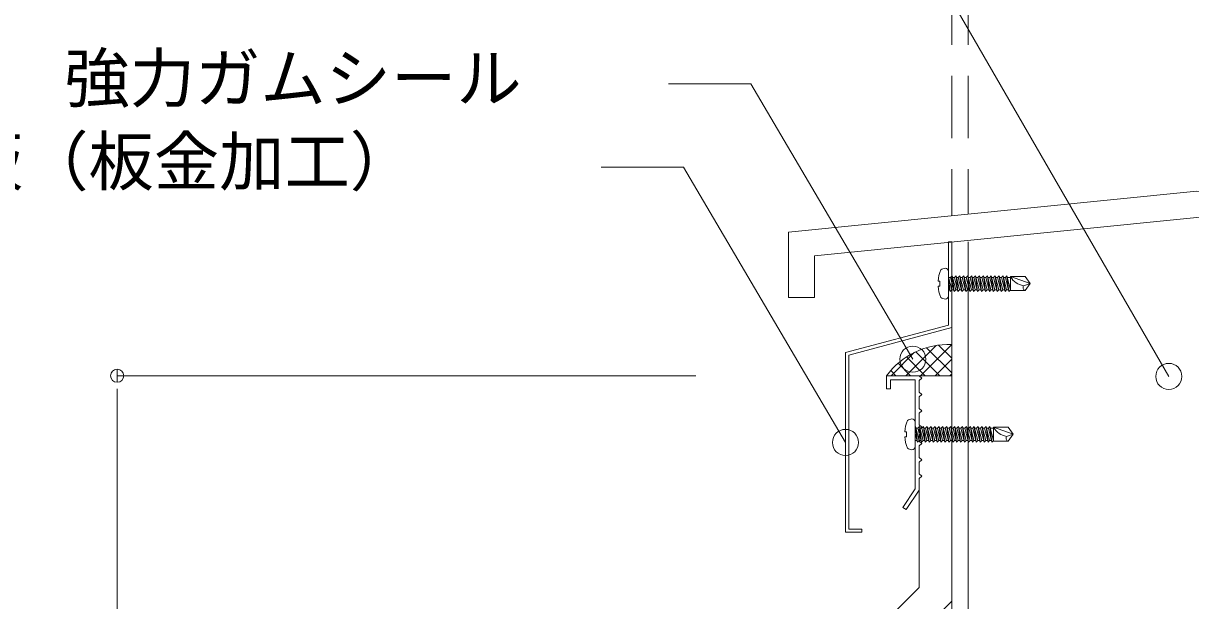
# Model space of a CAD drawing. Units: millimetres, scale not verified. Extents: x -1381 to 1379, y -955 to 955.
# Drawn here: x -360.2 to -2.9, y -184.2 to -7.4 of the extents above; entities that cross this region are included whole.
import ezdxf
from ezdxf.enums import TextEntityAlignment as Align

# ---------------------------------------------------------------- set-up
doc = ezdxf.new("R2010")
doc.units = ezdxf.units.MM
doc.header["$LTSCALE"] = 3
doc.linetypes.add('USER1', pattern=[9.525, 6.35, -3.175])
for name, color, linetype, lineweight in [('0-0_0', 7, 'Continuous', 9), ('0-1_BOUSUI', 1, 'Continuous', 18), ('0-2_MOJI', 7, 'Continuous', 18), ('0-4_KANAMONO', 5, 'Continuous', 18), ('0-5_KANAMONO_SCREW', 4, 'Continuous', 18), ('0-6_TEKKOTU', 7, 'USER1', 18), ('0-8_dannnetu', 6, 'Continuous', 18), ('0-B_SUNPO', 7, 'Continuous', 18)]:
    doc.layers.add(name, color=color, linetype=linetype, lineweight=lineweight)
doc.styles.add('ＭＳ ゴシック', font='')
doc.styles.get('ＭＳ ゴシック').set_extended_font_data('MS Gothic')

# ---------------------------------------------------------------- blocks, each defined once
blk = doc.blocks.new('_DOT')
at = {"layer": '0-0_0'}
for p, q in [((-0.5, 0), (-1, 0)), ((0.25, 0), (-0.25, 0))]:
    blk.add_line(p, q, dxfattribs=at)
blk.add_circle((0, 0), 0.25, dxfattribs=at)

msp = doc.modelspace()

# ---------------------------------------------------------------- linework, layer by layer
at = {"layer": '0-1_BOUSUI'}
for p, q in [((-90.048, -115.29), (-80.775, -106.017)), ((-85.558, -115.29), (-75.995, -105.728)), ((-75.994, -114.411), (-83.714, -106.691)), ((-75.994, -109.921), (-80.01, -105.905)), ((-94.538, -115.29), (-87.359, -108.111)), ((-84.095, -115.29), (-89.86, -109.526)), ((-79.605, -115.29), (-86.97, -107.925)), ((-81.068, -115.29), (-75.994, -110.216)), ((-93.075, -115.29), (-94.688, -113.677)), ((-88.585, -115.29), (-92.426, -111.449)), ((-85.998, -115.29), (-75.994, -115.29)), ((-76.578, -115.29), (-75.994, -114.706))]:
    msp.add_line(p, q, dxfattribs=at)
msp.add_lwpolyline([(-85.998, -150.29), (-85.994, -180.144), (-120.996, -215.146)], dxfattribs=at)
msp.add_arc((-76.959, -129.412), 23.704, 87.66539, 143.43373, dxfattribs=at)
at = {"layer": '0-2_MOJI'}
for points in [[(-275.196, 257.251), (-224.758, 257.251), (-9.558, -115.486)], [(-87.909, -110.217), (-137.488, -25.868), (-162.707, -25.868)], [(-108.527, -135.717), (-158.106, -51.368), (-183.325, -51.368)]]:
    msp.add_lwpolyline(points, dxfattribs=at)
for centre in [(-87.909, -110.217), (-9.558, -115.486), (-108.527, -135.717)]:
    msp.add_circle(centre, 4, dxfattribs=at)
at = {"layer": '0-4_KANAMONO'}
for p, q in [((-75.994, -459.286), (-75.994, -74.286)), ((-70.994, -459.286), (-70.994, -74.286)), ((-85.198, -121.04), (-85.998, -120.29))]:
    msp.add_line(p, q, dxfattribs=at)
for points in [[(-76.994, -74.286), (-76.994, -99.768), (-108.527, -108.217), (-108.527, -163.217), (-103.527, -163.217), (-103.527, -162.217), (-107.527, -162.217), (-107.527, -108.985), (-75.994, -100.535), (-75.994, -74.286)], [(-85.198, -121.04), (-85.998, -120.29), (-85.998, -116.79), (-85.198, -116.04), (-85.998, -115.29), (-95.998, -115.29), (-95.998, -119.29), (-94.798, -119.29), (-94.798, -116.49), (-87.198, -116.49), (-87.198, -149.927), (-90.996, -155.624), (-89.998, -156.29), (-85.998, -150.29), (-85.998, -146.79), (-85.198, -146.04), (-85.998, -145.29), (-85.998, -141.79), (-85.198, -141.04), (-85.998, -140.29), (-85.998, -136.79), (-85.198, -136.04), (-85.998, -135.29), (-85.998, -131.79), (-85.198, -131.04), (-85.998, -130.29), (-85.998, -126.79), (-85.198, -126.04), (-85.998, -125.29), (-85.998, -121.79)]]:
    msp.add_lwpolyline(points, close=True, dxfattribs=at)
at = {"layer": '0-5_KANAMONO_SCREW'}
for p, q in [((-76.994, -90.833), (-76.994, -83.333)), ((-75.994, -88.983), (-76.994, -85.074)), ((-76.494, -89.483), (-76.994, -85.483)), ((-76.966, -85.183), (-76.394, -85.183)), ((-75.894, -84.683), (-76.394, -85.183)), ((-75.294, -89.483), (-76.394, -85.183)), ((-74.794, -88.983), (-75.894, -84.683)), ((-75.294, -89.483), (-75.894, -84.683)), ((-75.766, -85.183), (-75.194, -85.183)), ((-74.694, -84.683), (-75.194, -85.183)), ((-74.094, -89.483), (-75.194, -85.183)), ((-73.594, -88.983), (-74.694, -84.683)), ((-74.094, -89.483), (-74.694, -84.683)), ((-74.566, -85.183), (-73.994, -85.183)), ((-73.494, -84.683), (-73.994, -85.183)), ((-72.894, -89.483), (-73.994, -85.183)), ((-72.394, -88.983), (-73.494, -84.683)), ((-72.894, -89.483), (-73.494, -84.683)), ((-73.366, -85.183), (-72.794, -85.183)), ((-72.294, -84.683), (-72.794, -85.183)), ((-71.694, -89.483), (-72.794, -85.183)), ((-71.194, -88.983), (-72.294, -84.683)), ((-71.694, -89.483), (-72.294, -84.683)), ((-72.166, -85.183), (-71.594, -85.183)), ((-70.494, -89.483), (-71.594, -85.183)), ((-69.994, -88.983), (-71.094, -84.683)), ((-70.966, -85.183), (-70.394, -85.183)), ((-69.894, -84.683), (-70.394, -85.183)), ((-69.294, -89.483), (-70.394, -85.183)), ((-68.794, -88.983), (-69.894, -84.683)), ((-69.294, -89.483), (-69.894, -84.683)), ((-69.766, -85.183), (-69.194, -85.183)), ((-68.694, -84.683), (-69.194, -85.183)), ((-68.094, -89.483), (-69.194, -85.183)), ((-67.594, -88.983), (-68.694, -84.683)), ((-68.094, -89.483), (-68.694, -84.683)), ((-68.566, -85.183), (-67.994, -85.183)), ((-67.494, -84.683), (-67.994, -85.183)), ((-66.894, -89.483), (-67.994, -85.183)), ((-66.894, -89.483), (-67.494, -84.683)), ((-66.394, -88.983), (-67.494, -84.683)), ((-67.366, -85.183), (-66.794, -85.183)), ((-66.294, -84.683), (-66.794, -85.183)), ((-65.694, -89.483), (-66.794, -85.183)), ((-65.194, -88.983), (-66.294, -84.683)), ((-65.694, -89.483), (-66.294, -84.683)), ((-66.166, -85.183), (-65.594, -85.183)), ((-65.094, -84.683), (-65.594, -85.183)), ((-64.494, -89.483), (-65.594, -85.183)), ((-63.994, -88.983), (-65.094, -84.683)), ((-64.494, -89.483), (-65.094, -84.683)), ((-64.966, -85.183), (-64.394, -85.183)), ((-63.894, -84.683), (-64.394, -85.183)), ((-63.294, -89.483), (-64.394, -85.183)), ((-62.794, -88.983), (-63.894, -84.683)), ((-63.294, -89.483), (-63.894, -84.683)), ((-63.766, -85.183), (-63.194, -85.183)), ((-62.694, -84.683), (-63.194, -85.183)), ((-62.094, -89.483), (-63.194, -85.183)), ((-61.594, -88.983), (-62.694, -84.683)), ((-62.094, -89.483), (-62.694, -84.683)), ((-62.566, -85.183), (-61.994, -85.183)), ((-61.494, -84.683), (-61.994, -85.183)), ((-60.894, -89.483), (-61.994, -85.183)), ((-60.894, -89.483), (-61.494, -84.683)), ((-60.394, -88.983), (-61.494, -84.683)), ((-61.366, -85.183), (-60.794, -85.183)), ((-60.294, -84.683), (-60.794, -85.183)), ((-59.694, -89.483), (-60.794, -85.183)), ((-59.194, -88.983), (-60.294, -84.683)), ((-59.694, -89.483), (-60.294, -84.683)), ((-60.166, -85.183), (-59.594, -85.183)), ((-59.094, -84.683), (-59.594, -85.183)), ((-58.494, -89.483), (-59.594, -85.183)), ((-57.994, -88.983), (-59.094, -84.683)), ((-58.966, -85.183), (-57.994, -85.183)), ((-53.499, -84.933), (-57.994, -84.933)), ((-51.994, -87.083), (-57.994, -84.933)), ((-57.994, -84.933), (-57.994, -89.233)), ((-51.994, -87.083), (-53.499, -84.933)), ((-76.494, -89.483), (-76.994, -87.528)), ((-76.994, -88.983), (-76.622, -88.983)), ((-75.994, -88.983), (-76.494, -89.483)), ((-75.994, -88.983), (-75.422, -88.983)), ((-74.794, -88.983), (-75.294, -89.483)), ((-74.794, -88.983), (-74.222, -88.983)), ((-73.594, -88.983), (-74.094, -89.483)), ((-73.594, -88.983), (-73.022, -88.983)), ((-72.394, -88.983), (-72.894, -89.483)), ((-72.394, -88.983), (-71.822, -88.983)), ((-71.194, -88.983), (-71.694, -89.483)), ((-71.194, -88.983), (-70.622, -88.983)), ((-69.994, -88.983), (-70.494, -89.483)), ((-69.994, -88.983), (-69.422, -88.983)), ((-68.794, -88.983), (-69.294, -89.483)), ((-68.794, -88.983), (-68.222, -88.983)), ((-67.594, -88.983), (-68.094, -89.483)), ((-67.594, -88.983), (-67.022, -88.983)), ((-66.394, -88.983), (-66.894, -89.483)), ((-66.394, -88.983), (-65.822, -88.983)), ((-65.194, -88.983), (-65.694, -89.483)), ((-65.194, -88.983), (-64.622, -88.983)), ((-63.994, -88.983), (-64.494, -89.483)), ((-63.994, -88.983), (-63.422, -88.983)), ((-62.794, -88.983), (-63.294, -89.483)), ((-62.794, -88.983), (-62.222, -88.983)), ((-61.594, -88.983), (-62.094, -89.483)), ((-61.594, -88.983), (-61.022, -88.983)), ((-60.394, -88.983), (-60.894, -89.483)), ((-60.394, -88.983), (-59.822, -88.983)), ((-59.194, -88.983), (-59.694, -89.483)), ((-59.194, -88.983), (-58.622, -88.983)), ((-53.499, -89.233), (-57.994, -89.233)), ((-51.994, -87.083), (-53.999, -87.718)), ((-51.994, -87.083), (-53.499, -89.233)), ((-87.198, -136.959), (-87.198, -129.459)), ((-87.098, -130.809), (-87.198, -130.909)), ((-85.998, -135.109), (-87.098, -130.809)), ((-86.498, -135.609), (-87.098, -130.809)), ((-86.97, -131.309), (-86.398, -131.309)), ((-85.898, -130.809), (-86.398, -131.309)), ((-85.298, -135.609), (-86.398, -131.309)), ((-84.798, -135.109), (-85.898, -130.809)), ((-85.298, -135.609), (-85.898, -130.809)), ((-85.77, -131.309), (-85.198, -131.309)), ((-84.698, -130.809), (-85.198, -131.309)), ((-84.098, -135.609), (-85.198, -131.309)), ((-83.598, -135.109), (-84.698, -130.809)), ((-84.098, -135.609), (-84.698, -130.809)), ((-84.57, -131.309), (-83.998, -131.309)), ((-83.498, -130.809), (-83.998, -131.309)), ((-82.898, -135.609), (-83.998, -131.309)), ((-82.898, -135.609), (-83.498, -130.809)), ((-82.398, -135.109), (-83.498, -130.809)), ((-83.37, -131.309), (-82.798, -131.309)), ((-82.298, -130.809), (-82.798, -131.309)), ((-81.698, -135.609), (-82.798, -131.309)), ((-81.198, -135.109), (-82.298, -130.809)), ((-81.698, -135.609), (-82.298, -130.809)), ((-82.17, -131.309), (-81.598, -131.309)), ((-81.098, -130.809), (-81.598, -131.309)), ((-80.498, -135.609), (-81.598, -131.309)), ((-79.998, -135.109), (-81.098, -130.809)), ((-80.498, -135.609), (-81.098, -130.809)), ((-80.97, -131.309), (-80.398, -131.309)), ((-79.898, -130.809), (-80.398, -131.309)), ((-79.298, -135.609), (-80.398, -131.309)), ((-78.798, -135.109), (-79.898, -130.809)), ((-79.298, -135.609), (-79.898, -130.809)), ((-79.77, -131.309), (-79.198, -131.309)), ((-78.698, -130.809), (-79.198, -131.309)), ((-78.098, -135.609), (-79.198, -131.309)), ((-77.598, -135.109), (-78.698, -130.809)), ((-78.098, -135.609), (-78.698, -130.809)), ((-78.57, -131.309), (-77.998, -131.309)), ((-77.498, -130.809), (-77.998, -131.309)), ((-76.898, -135.609), (-77.998, -131.309)), ((-76.398, -135.109), (-77.498, -130.809)), ((-76.898, -135.609), (-77.498, -130.809)), ((-77.37, -131.309), (-76.798, -131.309)), ((-76.298, -130.809), (-76.798, -131.309)), ((-75.698, -135.609), (-76.798, -131.309)), ((-75.198, -135.109), (-76.298, -130.809)), ((-75.698, -135.609), (-76.298, -130.809)), ((-76.17, -131.309), (-75.598, -131.309)), ((-75.098, -130.809), (-75.598, -131.309)), ((-74.498, -135.609), (-75.598, -131.309)), ((-73.998, -135.109), (-75.098, -130.809)), ((-74.498, -135.609), (-75.098, -130.809)), ((-74.97, -131.309), (-74.398, -131.309)), ((-73.898, -130.809), (-74.398, -131.309)), ((-73.298, -135.609), (-74.398, -131.309)), ((-73.298, -135.609), (-73.898, -130.809)), ((-72.798, -135.109), (-73.898, -130.809)), ((-73.77, -131.309), (-73.198, -131.309)), ((-72.698, -130.809), (-73.198, -131.309)), ((-72.098, -135.609), (-73.198, -131.309)), ((-72.098, -135.609), (-72.698, -130.809)), ((-71.598, -135.109), (-72.698, -130.809)), ((-72.57, -131.309), (-71.998, -131.309)), ((-71.498, -130.809), (-71.998, -131.309)), ((-70.898, -135.609), (-71.998, -131.309)), ((-70.898, -135.609), (-71.498, -130.809)), ((-70.398, -135.109), (-71.498, -130.809)), ((-71.37, -131.309), (-70.798, -131.309)), ((-70.298, -130.809), (-70.798, -131.309)), ((-69.698, -135.609), (-70.798, -131.309)), ((-69.698, -135.609), (-70.298, -130.809)), ((-69.198, -135.109), (-70.298, -130.809)), ((-70.17, -131.309), (-69.598, -131.309)), ((-69.098, -130.809), (-69.598, -131.309)), ((-68.498, -135.609), (-69.598, -131.309)), ((-68.498, -135.609), (-69.098, -130.809)), ((-67.998, -135.109), (-69.098, -130.809)), ((-68.97, -131.309), (-68.398, -131.309)), ((-67.898, -130.809), (-68.398, -131.309)), ((-67.298, -135.609), (-68.398, -131.309)), ((-67.298, -135.609), (-67.898, -130.809)), ((-66.798, -135.109), (-67.898, -130.809)), ((-67.77, -131.309), (-67.198, -131.309)), ((-66.698, -130.809), (-67.198, -131.309)), ((-66.098, -135.609), (-67.198, -131.309)), ((-65.598, -135.109), (-66.698, -130.809)), ((-66.098, -135.609), (-66.698, -130.809)), ((-66.57, -131.309), (-65.998, -131.309)), ((-65.498, -130.809), (-65.998, -131.309)), ((-64.898, -135.609), (-65.998, -131.309)), ((-64.898, -135.609), (-65.498, -130.809)), ((-64.398, -135.109), (-65.498, -130.809)), ((-65.37, -131.309), (-64.798, -131.309)), ((-64.298, -130.809), (-64.798, -131.309)), ((-63.698, -135.609), (-64.798, -131.309)), ((-63.698, -135.609), (-64.298, -130.809)), ((-63.198, -135.109), (-64.298, -130.809)), ((-64.17, -131.309), (-63.198, -131.309)), ((-63.198, -131.059), (-63.198, -135.359)), ((-57.198, -133.209), (-63.198, -131.059)), ((-58.703, -131.059), (-63.198, -131.059)), ((-57.198, -133.209), (-58.703, -131.059)), ((-87.198, -135.109), (-86.626, -135.109)), ((-85.998, -135.109), (-85.426, -135.109)), ((-84.798, -135.109), (-85.298, -135.609)), ((-84.798, -135.109), (-84.226, -135.109)), ((-83.598, -135.109), (-84.098, -135.609)), ((-83.598, -135.109), (-83.026, -135.109)), ((-82.398, -135.109), (-82.898, -135.609)), ((-82.398, -135.109), (-81.826, -135.109)), ((-81.198, -135.109), (-81.698, -135.609)), ((-81.198, -135.109), (-80.626, -135.109)), ((-79.998, -135.109), (-80.498, -135.609)), ((-79.998, -135.109), (-79.426, -135.109)), ((-78.798, -135.109), (-79.298, -135.609)), ((-78.798, -135.109), (-78.226, -135.109)), ((-77.598, -135.109), (-78.098, -135.609)), ((-77.598, -135.109), (-77.026, -135.109)), ((-76.398, -135.109), (-76.898, -135.609)), ((-76.398, -135.109), (-75.826, -135.109)), ((-75.198, -135.109), (-75.698, -135.609)), ((-75.198, -135.109), (-74.626, -135.109)), ((-73.998, -135.109), (-74.498, -135.609)), ((-73.998, -135.109), (-73.426, -135.109)), ((-72.798, -135.109), (-73.298, -135.609)), ((-72.798, -135.109), (-72.226, -135.109)), ((-71.598, -135.109), (-72.098, -135.609)), ((-71.598, -135.109), (-71.026, -135.109)), ((-70.398, -135.109), (-70.898, -135.609)), ((-70.398, -135.109), (-69.826, -135.109)), ((-69.198, -135.109), (-69.698, -135.609)), ((-69.198, -135.109), (-68.626, -135.109)), ((-67.998, -135.109), (-68.498, -135.609)), ((-67.998, -135.109), (-67.426, -135.109)), ((-66.798, -135.109), (-67.298, -135.609)), ((-66.798, -135.109), (-66.226, -135.109)), ((-65.598, -135.109), (-66.098, -135.609)), ((-65.598, -135.109), (-65.026, -135.109)), ((-64.398, -135.109), (-64.898, -135.609)), ((-64.398, -135.109), (-63.826, -135.109)), ((-63.198, -135.109), (-63.698, -135.609)), ((-58.703, -135.359), (-63.198, -135.359)), ((-57.198, -133.209), (-59.203, -133.844)), ((-57.198, -133.209), (-58.703, -135.359))]:
    msp.add_line(p, q, dxfattribs=at)
for points in [[(-70.494, -89.483), (-71.094, -84.683), (-71.594, -85.183)], [(-57.994, -88.983), (-58.494, -89.483), (-59.094, -84.683)], [(-80.169, -86.332), (-79.669, -86.332), (-79.669, -87.832), (-80.169, -87.832)], [(-90.373, -132.458), (-89.873, -132.458), (-89.873, -133.958), (-90.373, -133.958)], [(-85.998, -135.109), (-86.498, -135.609), (-87.198, -132.872)]]:
    msp.add_lwpolyline(points, dxfattribs=at)
for centre, radius, start, end in [((-68.898, -87.083), 11.296, 157.89912, 176.19094), ((-77.07, -86.992), 4.75, 101.21957, 118.8809), ((-77.994, -83.333), 1, 0, 90), ((-53.252, -82.388), 5.381, 208.2142, 262.01632), ((-68.898, -87.083), 11.296, 183.80485, 202.10088), ((-53.185, -88.289), 0.995, 144.94761, 251.58289), ((-77.07, -87.173), 4.75, 241.1191, 258.78043), ((-77.994, -90.833), 1, 270, 0), ((-87.274, -133.118), 4.75, 101.21957, 118.8809), ((-88.198, -129.459), 1, 0, 90), ((-79.102, -133.209), 11.296, 157.89912, 176.19094), ((-58.456, -128.515), 5.381, 208.2142, 262.01632), ((-79.102, -133.209), 11.296, 183.80485, 202.10088), ((-58.389, -134.415), 0.995, 144.94761, 251.58289), ((-87.274, -133.3), 4.75, 241.1191, 258.78043), ((-88.198, -136.959), 1, 270, 0)]:
    msp.add_arc(centre, radius, start, end, dxfattribs=at)
at = {"layer": '0-6_TEKKOTU'}
for p, q in [((-75.994, 33.714), (-75.994, -66.286)), ((-70.994, 33.714), (-70.994, -65.786))]:
    msp.add_line(p, q, dxfattribs=at)
at = {"layer": '0-6_TEKKOTU', "linetype": 'Continuous'}
msp.add_lwpolyline([(124.006, -91.286), (116.006, -91.286), (116.006, -78.526), (-0.994, -66.826), (-117.994, -78.526), (-117.994, -91.286), (-125.994, -91.286), (-125.994, -71.286), (-0.994, -58.786), (124.006, -71.286)], close=True, dxfattribs=at)
at = {"layer": '0-8_dannnetu'}
msp.add_lwpolyline([(-75.994, -115.29), (-75.994, -184.286), (-110.994, -219.286)], dxfattribs=at)
at = {"layer": '0-B_SUNPO'}
for p, q in [((-154.325, -115.29), (-331.471, -115.29)), ((-331.471, -316.286), (-331.471, -123.29))]:
    msp.add_line(p, q, dxfattribs=at)

# ---------------------------------------------------------------- block references
at = {"layer": '0-B_SUNPO', "xscale": 8, "yscale": 8, "rotation": 90}
msp.add_blockref('_DOT', (-331.471, -115.29), dxfattribs=at)

# ---------------------------------------------------------------- texts
at = {"layer": '0-2_MOJI', "style": 'ＭＳ ゴシック'}
for s, p in [('強力ガムシール', (-347.636, -35.868)), ('水切板（板金加工）', (-420.234, -61.368))]:
    msp.add_text(s, height=14.66, dxfattribs=at).set_placement(p, align=Align.BOTTOM_LEFT)

doc.saveas('drawing.dxf')
